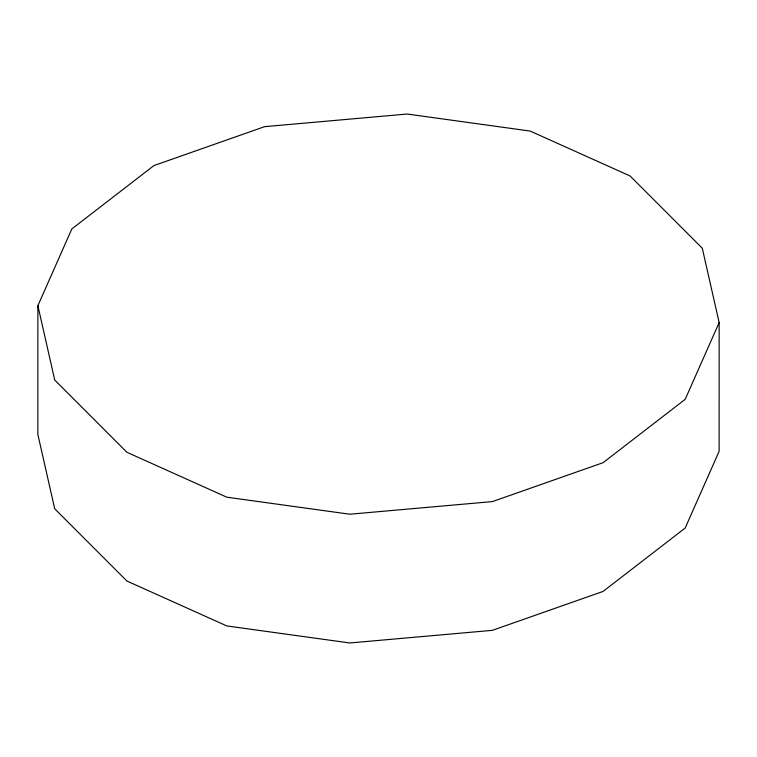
<?xml version="1.0" encoding="UTF-8"?>
<svg xmlns="http://www.w3.org/2000/svg" width="757" height="757" viewBox="0 0 757 757"><rect width="100%" height="100%" fill="white"/><g stroke="black" fill="none" stroke-linecap="round" stroke-linejoin="round"><path stroke-width="1.14" d="M37.878 305.677L37.85 434.423L54.712 508.761L126.911 581.035L226.826 625.935L349.829 642.967L492.362 630.344L603.045 591.435L685.161 528.064L719.122 451.323L719.15 322.577L702.288 248.239L630.089 175.965L530.174 131.065L407.171 114.033L264.638 126.656L153.955 165.565L71.839 228.936L37.878 305.677L54.731 380.023L126.93 452.298L226.845 497.198L349.848 514.221L492.391 501.598L603.074 462.688L685.18 399.327L719.15 322.577"/></g></svg>
